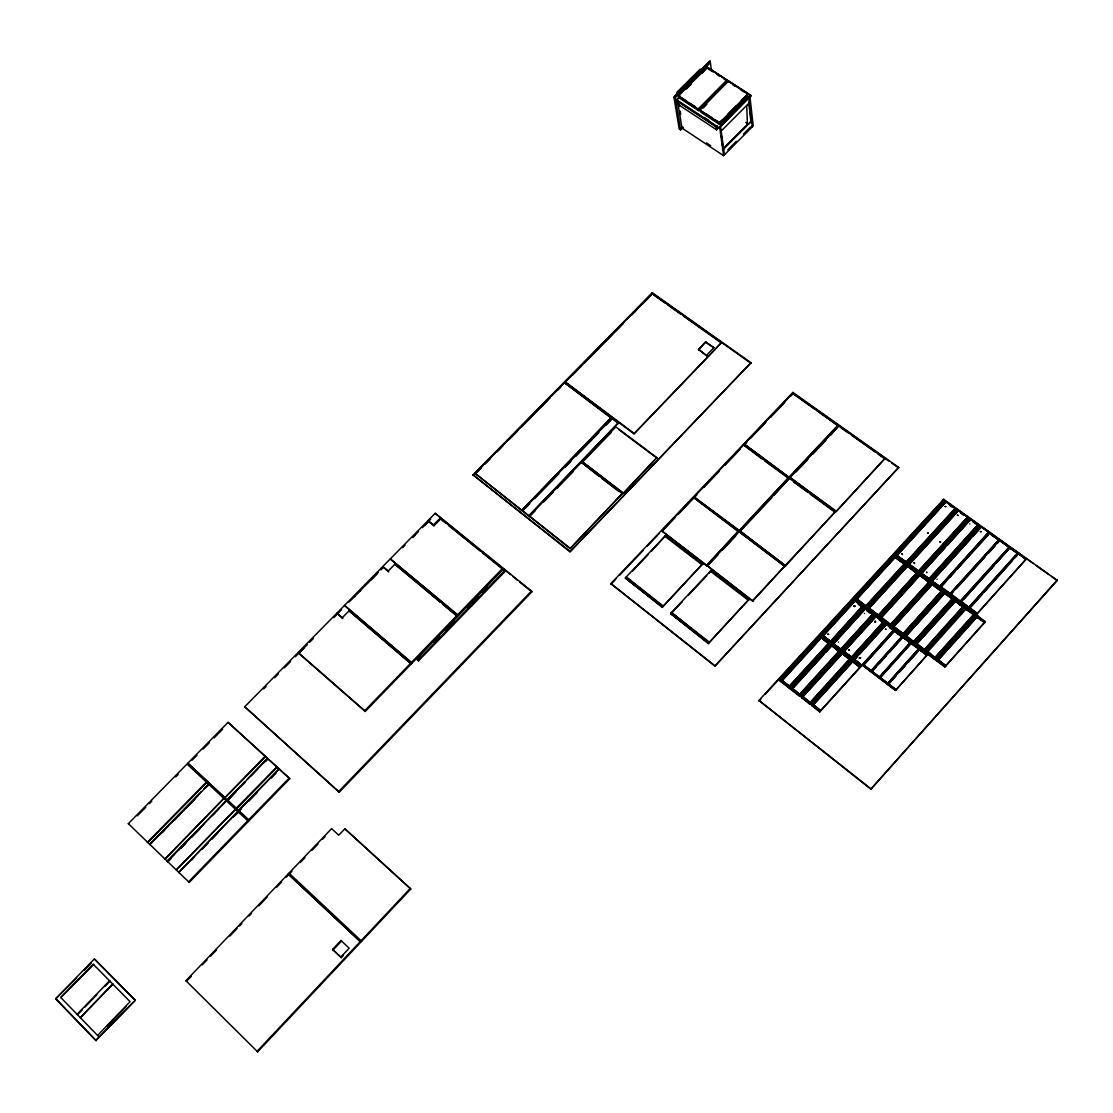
<?xml version="1.0" encoding="UTF-8"?>
<svg xmlns="http://www.w3.org/2000/svg" width="1113" height="1113" viewBox="0 0 1113 1113"><rect width="100%" height="100%" fill="white"/><g stroke="black" fill="none" stroke-linecap="round" stroke-linejoin="round"><path stroke-width="1.5" d="M910.044 642.952L902.657 637.137L910.504 642.438L903.116 636.914L871.409 672.155L878.783 677.761L910.504 642.438M910.977 643.634L918.851 648.962L887.103 684.105L879.701 678.471L880.146 677.427L910.977 643.37M911.436 643.133L879.701 678.471M942.794 591.462L944.45 591.838L943.254 590.669L903.853 634.104C899.958 636.65 912.966 644.037 913.119 641.867L905.718 636.33C905.481 637.846 903.297 636.219 904.605 635.495L903.408 634.605L904.146 636.288M905.718 636.33L913.119 641.867M963.733 605.611C963.232 607.823 954.467 601.423 956.262 600.171L963.691 606.182L923.345 650.896L913.592 643.064L953.938 598.46L955.135 599.643L953.465 599.253M913.578 641.631L952.102 598.78L944.673 593.354L906.163 635.829L913.119 642.131M914.789 644.232L915.248 643.453L914.037 642.549L915.902 645.067C921.773 646.138 931.108 656.28 916.361 644.566M915.707 643.231L954.244 600.352L953.034 599.462L954.231 600.63L915.707 643.231L914.496 642.326M915.902 645.067L916.361 644.288M917.029 572.639L917.474 571.859L908.347 565.181L907.902 565.974L917.029 572.639L877.281 616.477L865.914 607.99L866.345 606.919L868.168 609.395C875.903 612.08 887.186 623.224 868.627 608.894M923.011 648.684L916.82 643.787L955.357 601.159L962.801 606.905L955.357 601.159M877.281 616.477L917.474 571.859M917.947 573.306L918.392 572.527L919.575 573.682L917.947 573.306L879.089 615.879L880.272 616.769L918.684 574.67L917.488 573.515L918.684 574.67M909.098 564.374L918.225 571.331L909.098 564.374L958.418 510.45L967.573 517.253L958.418 510.45M907.262 562.802L918.67 570.83M919.129 574.183L919.588 573.39M919.143 571.999L920.326 572.861L919.143 571.999L968.519 517.601L969.715 518.449L920.326 572.861M919.783 575.477L928.965 582.182L919.783 575.477L881.371 617.576L890.066 624.922L880.912 617.798L890.066 624.922M928.965 582.182L920.228 574.976L920.688 574.197L929.856 581.487L889.621 625.701L878.185 617.159L879.089 615.879M908.445 662.207L919.783 649.38L927.24 654.959L895.464 690.463L888.035 684.815L888.48 683.772L919.783 649.38M920.228 574.976L920.688 574.197M929.216 578.816L921.439 573.376L970.814 519.228L978.188 524.46L929.216 578.816L919.588 571.79L924.903 565.961M923.345 650.896L923.804 649.839M708.995 62.105L710.15 63.01L709.941 61.159L674.798 96.01L675.076 97.763L710.177 62.871M973.583 614.779L966.084 609.298L974.028 614.265L966.529 608.797L967.002 608.004L974.459 614.056L934.071 658.924L924.277 651.049L934.544 658.145L927.073 652.288M924.263 649.616L962.828 606.613M924.736 650.549L925.946 651.717M925.195 650.034L926.406 651.216L964.971 608.185L963.761 607.295L925.195 650.034L926.406 651.216M925.487 652.232L925.946 651.453M926.6 653.067L934.071 658.924M926.781 655.46L919.338 649.616L927.24 654.959M928.771 579.024L978.188 524.46M935.003 657.63C919.394 646.597 931.219 652.357 934.544 658.145M929.411 581.682L929.87 580.903M929.689 579.692L979.12 525.113L980.289 526.268L930.885 580.569L929.689 579.692L939.817 586.551L988.845 532.014L981.429 526.755L931.998 581.083L939.817 586.551M931.08 583.727L929.884 582.558L931.08 583.727L892.64 625.993L891.443 625.103L929.884 582.558M930.148 579.205L962.995 543.394M930.329 582.363L930.788 581.57L931.984 582.739L929.884 582.85M930.788 581.57L897.44 618.8M930.885 580.569L980.316 525.962M931.525 583.226L931.984 582.447M932.179 584.534L941.417 591.281L932.179 584.534L894.908 625.534M902.031 634.966L941.862 590.78L932.638 583.755L942.335 590.001L902.031 634.966L890.539 626.382L890.984 625.325L892.821 627.815C900.709 630.598 912.104 641.839 893.28 627.315M932.638 584.033L933.097 583.254M984.407 622.682L976.866 617.172L984.866 622.181L977.325 616.672L977.798 615.892L985.297 621.958L944.867 666.979L935.003 659.619L935.49 658.576L937.355 661.094C943.351 662.235 952.7 672.419 937.814 660.593M936.687 659.745L935.49 658.576M935.936 658.34L974.543 615.183L975.767 616.073L937.146 659.244L935.476 658.84M936.242 660.259L936.701 659.48M937.146 659.244L975.767 616.073M939.372 586.76L988.845 532.014M937.355 661.094L937.828 660.315M999.043 539.568L949.542 594.481L940.29 587.72L989.318 533.155L999.015 539.875L989.318 533.155M943.643 499.278L1057.253 580.457L870.825 789.173L758.941 700.439L943.643 499.278L943.365 501.198L927.407 518.588M945.327 666.2L938.287 659.814L976.894 616.894M941.862 590.78L942.335 590.001M896.828 555.707L946.106 501.713L955.218 508.182L954.759 509.281L905.912 562.343L896.828 555.707L946.106 501.713M943.254 590.669L902.949 635.662M943.546 592.839L942.349 591.671L943.546 592.839L905.064 635.273L903.867 634.382M944.005 592.339L944.464 591.546M906.163 636.107L944.673 593.354M944.659 593.646L952.533 598.571L945.104 593.146L945.577 592.366L952.978 598.363L912.66 642.911M945.104 593.146L945.577 592.366M944.867 666.979L945.34 665.936M945.786 665.699L984.435 622.404M949.542 594.481L940.29 587.427M990.626 534.407L998.598 540.055L950.015 593.688L940.749 586.941M950.474 595.163L959.782 601.952L950.474 595.163L952.77 592.617M959.782 601.952L1009.296 547.151L999.557 540.417L950.947 594.078L959.796 601.66M956.137 508.822L906.817 562.997L907.999 563.86L957.333 509.671L956.137 508.822L938.509 528.675M952.533 598.571L953.006 597.792M953.938 598.46L923.957 632.142M954.676 600.13L955.149 599.351M955.789 600.95L956.262 600.171M960.241 601.159L1008.879 547.346L999.557 540.417M1017.727 553.147L1009.839 547.707L960.714 602.634L968.185 608.088L1017.727 553.147L1009.811 548.013L1016.072 552.451M967.141 517.74L918.67 571.122M938.662 550.893L968.06 518.394L970.355 520.021M968.519 517.601L969.687 518.755M963.761 607.295L964.957 608.477M964.206 606.794L965.416 607.976L965.875 607.183L964.206 606.794L965.416 607.976M964.665 606.293L924.277 651.592M947.274 545.328L970.814 519.228M967.002 608.004L965.861 607.475M968.185 608.088L1017.769 552.841M969.117 608.769L1018.298 553.704L1026.214 559.143L976.63 614.251L969.117 608.769L981.805 594.704M979.12 525.113L965.277 540.876M974.028 614.265L974.501 613.486M975.739 616.352L974.543 615.183M974.974 614.96L975.447 614.167L976.644 615.35L974.515 615.461M972.873 536.438L981.429 526.755M975.447 614.167L970.786 619.871M976.198 615.851L976.671 615.058M976.63 614.251L1025.796 559.352L1018.298 553.704M977.325 616.672L977.798 615.892M984.866 622.181L985.339 621.388M999.947 540.528L1009.296 547.151M1010.256 547.513L996.413 563.108M1026.214 559.143L1018.701 553.509L1015.209 557.641M870.825 789.173L1057.35 579.873M935.003 657.366L973.597 614.487M935.003 659.619L937.313 657.06M939.622 654.486L967.322 623.711M938.273 660.079L976.866 617.172M887.103 684.105L918.406 648.921M964.164 598.808L994.104 565.668M888.035 684.815L895.979 676.022M899.374 672.252L905.05 665.977M926.406 650.938L964.971 608.185M927.519 652.051L966.098 609.006M895.464 690.463L926.795 655.195M984.101 592.158L1011.759 561.481M956.234 588.805L984.991 557.043M988.441 553.231L995.342 545.607M997.651 543.074L999.975 540.222M878.783 677.761L910.044 642.674M913.578 643.606L920.493 635.968M916.82 644.051L955.344 601.451M892.821 627.815L893.28 627.036M902.935 633.687L893.725 626.536L932.193 584.242M853.504 660.566L853.059 661.345L853.504 660.566L860.85 666.673L819.725 711.93L820.128 710.915L812.838 705.225L812.407 705.99L812.838 705.225M812.866 705.475L820.156 711.165L859.89 667.16L852.572 661.581L813.297 704.71L819.405 709.704M860.822 666.144L859.918 667.424L852.572 661.581M861.601 665.56L893.892 629.749L886.56 624.268L854.269 659.717L862.074 665.324L893.892 629.749M894.365 631.21L902.184 636.497L870.491 671.445L863.145 665.852L863.577 664.809L894.365 630.946L901.739 636.719L894.365 630.946M863.145 665.852L894.824 630.709M940.29 587.72L946.036 581.389M949.486 577.591L955.232 571.261M957.528 568.729L988.567 534.546M870.491 671.445L902.184 636.219M871.409 672.155L875.945 667.16M879.34 663.404L886.129 655.919M889.524 652.176L903.116 636.914M905.064 635.273L943.56 592.547M882.79 612.122L912.646 579.4M929.494 560.938L936.367 553.411M879.367 617.757L879.813 616.978L878.63 616.101L879.367 617.757L880.912 618.077M880.272 616.769L918.684 574.378M920.34 572.569L969.715 518.449M880.466 618.578L880.912 617.798M881.371 617.576L919.783 575.184M921.425 573.668L944.965 547.86M843.014 652.58L842.583 653.359L843.014 652.58L850.346 658.673L809.248 703.764L809.652 702.734L802.403 697.072L801.972 697.851L802.403 697.072M810.153 702.484L849.386 659.146L842.096 653.595L802.863 696.571L809.68 702.999L802.431 697.336M850.304 658.131L849.4 659.411L842.096 653.595M851.083 657.56L883.346 621.861L876.042 616.407L843.793 651.745L851.542 657.06L841.998 649.783L844.739 652.135M847.48 654.207L851.57 657.324L883.346 621.861M810.097 703.959L810.556 703.444C811.516 705.698 812.768 706.157 819.725 711.93M811.029 702.943L850.29 659.842L851.487 660.746L812.24 704.112L811.029 702.943L812.24 704.112M850.749 659.327L852.405 659.731L851.96 660.51L850.749 659.327L850.318 660.106L851.501 661.011M851.988 657.978L884.265 622.557L885.461 623.433L853.184 659.16L851.988 657.978L853.184 659.16M811.78 704.626L811.057 703.193M852.002 658.256L854.742 659.48M883.513 623.962L884.265 622.557M810.153 704.473L814.73 699.465M819.293 694.442L851.222 658.826M859.333 663.237L852.475 658.02L871.604 637.026M875.041 633.241L883.082 624.421M812.212 703.861L851.487 660.746M852.405 659.731L851.96 660.51M853.17 658.882L885.461 623.433M813.339 704.96L852.6 661.845M854.283 659.995L857.066 656.934M859.389 654.388L886.56 624.268M889.621 625.701L890.066 624.643M890.525 624.421L928.965 581.89M892.181 626.494L891.443 625.103M890.539 626.382L895.13 621.332M931.998 581.376L970.564 538.97M891.722 626.995L892.167 626.216M892.64 625.993L931.08 583.435M832.594 644.636L832.162 645.415L832.594 644.636L839.884 650.702L798.842 695.639L789.367 688.251L829.213 644.747M838.089 635.05L831.578 641.853L833.846 643.578M843.821 628.789L850.694 621.277M852.989 618.772L863.326 606.891L864.495 607.768L832.301 643.244L831.119 642.354L863.326 606.891M853.685 598.293L865.01 607.308L865.441 606.251L856.398 599.49L855.953 600.269L854.13 597.806M865.9 605.75L904.257 563.846L895.186 557.21L856.843 598.989L865.914 606.029L856.843 598.989M905.161 562.858C904.702 565.07 894.323 557.474 896.076 556.236L905.161 563.456L865.01 607.308M905.912 562.343L955.218 508.182M790.926 688.14L790.508 688.905L790.926 688.14L789.757 687.222L789.367 688.251M791.426 687.89L830.59 644.817L829.422 643.912L790.23 686.721L791.426 687.89L830.59 644.817M831.508 643.815C830.395 645.498 832.607 643.091 830.34 642.911L829.435 644.19L830.618 645.081M832.301 643.244L864.495 607.768M866.804 606.432L905.175 564.514L906.358 565.376L868.001 607.587L866.804 606.432L868.001 607.587M905.62 564.013L917.474 572.444M865.914 607.99L875.096 597.959M877.392 595.455L902.629 567.88M906.358 565.668L905.62 564.305M906.817 562.997L911.519 558.156M915.039 554.316L934.99 532.515M792.053 689.239L799.273 694.874L792.011 688.975M792.47 688.474L799.732 694.359L792.47 688.474L831.675 645.637L838.938 651.439L831.675 645.637M833.359 643.801L865.594 608.588L872.856 614.028L840.635 649.589L833.359 643.801L840.635 649.589M792.512 688.724L823.634 654.722M825.943 652.204L831.703 645.916M833.387 644.079L865.594 608.588M867.083 608.588L867.528 607.809M867.987 607.308L906.358 565.376M907.248 564.388L906.803 565.181M907.999 563.86L957.333 509.671M868.168 609.395L868.613 608.616M878.185 615.197L869.072 608.115L907.443 566.169L916.569 573.139L907.443 566.169M869.086 608.408L907.443 566.461M907.902 565.974L908.347 565.181M909.098 564.667L958.404 510.756M798.842 695.639L799.231 694.609M799.691 694.095L838.924 651.161M839.842 650.159L839.397 650.938L832.134 645.137M840.607 649.324L872.856 614.028M799.677 695.82L800.136 695.319C801.096 697.559 802.32 698.018 809.248 703.764M800.595 694.804L839.828 651.856L841.011 652.761L801.805 695.987L800.595 694.804L801.805 695.987M840.287 651.355L841.957 652.023L840.315 651.62M841.511 650.006L873.761 614.696L874.957 615.586L842.722 651.188L841.511 650.006L842.722 651.188M799.746 696.335L821.408 672.614M824.83 668.871L831.675 661.386M833.943 658.882L840.746 650.855M841.539 650.284L842.764 649.227M845.059 646.723L873.761 614.696M801.777 695.722L841.011 652.761M841.929 651.745L841.498 652.524M842.694 650.91L874.957 615.586M802.89 696.821L842.124 653.86M843.807 652.009L876.042 616.407M918.225 571.331L967.6 516.947M759.024 700.953L761.375 698.394M764.909 694.554L801.36 654.847M803.711 652.288L823.69 630.514M827.223 626.675L863.674 586.982M867.194 583.142L886.004 562.649M889.537 558.809L927.157 517.823M929.508 515.263L943.615 499.89M822.215 636.733L821.784 637.512L822.215 636.733L829.477 642.771L788.477 687.556L779.058 680.196L779.434 679.167L780.644 680.335L779.434 679.167M820.225 636.914L781.103 679.834L779.949 678.93L819.057 636.024L820.253 637.179L819.057 636.024M819.085 636.288L819.975 635.022L829.477 642.771M854.102 599.99L821.937 635.356L820.768 634.466L852.92 599.114L854.116 600.283L852.92 599.114M854.158 598.084L892.918 555.554L894.101 556.709L892.918 555.554M892.918 555.86L893.809 554.58L895.631 557.015M943.824 500.405L945.007 501.253L895.742 554.914L894.574 554.065L943.824 500.099L968.867 517.795M820.768 634.466L825.874 637.499M851.765 600.992L852.948 599.406M894.574 554.065L906.358 561.842M779.058 680.196L786.084 672.544M788.421 669.998L802.473 654.694M804.81 652.148L819.975 635.022M828.281 639.335L830.215 641.658L822.98 635.899L855.187 600.811L862.408 606.209L830.701 641.436L821.255 634.229L840.315 613.458M842.611 610.967L848.329 604.735M853.713 598.864L860.586 591.379M864.036 587.636L893.809 554.58M900.445 547.958L895.019 553.578M902.782 545.412L922.719 523.694M780.603 680.071L780.171 680.85L778.975 679.681M819.516 635.523L820.712 636.678L821.144 635.913M854.867 599.462L855.313 598.683M854.603 597.598L855.786 598.46L894.087 556.417M893.363 555.373L894.546 556.222L894.991 555.443M781.674 680.919L781.256 681.685L781.674 680.919L788.894 686.777L789.326 686.011L782.147 680.405L821.297 637.735L828.531 643.509L829.435 642.229M789.367 686.276L782.175 680.669L821.297 637.735M823.008 636.177L855.187 600.811M855.953 600.269L856.398 599.49M856.857 599.281L895.186 557.21M788.477 687.556L788.867 686.526M789.326 686.011L828.517 643.231M830.215 641.658L862.408 606.209M790.967 688.391L790.258 686.971M752.778 601.076L784.776 566.044L739.102 531.708L707.158 565.641L752.778 601.076L707.158 565.641M785.611 565.807L835.251 511.827L789.354 478.326L739.853 530.901L785.611 565.807L739.853 530.901M836.044 511.646L885.002 458.389L838.896 425.709L790.091 477.533L836.044 511.646L885.002 458.389M714.894 666.131L898.706 467.418L792.873 392.416L610.856 583.615L714.894 666.131L898.706 467.418M741.119 593.062L710.817 570.663M742.162 593.855L748.659 599.684M708.383 643.592L708.717 642.563L670.555 613.472L708.383 643.592L749.119 599.197L711.263 570.19L671.487 612.498L708.786 642.827L671.028 612.985M709.245 642.326L749.119 599.197M752.68 600.519L784.776 566.044M785.528 565.223L835.251 511.827M257.646 1051.841L360.821 942.127L360.292 941.57L288.184 873.969L185.927 980.706L257.646 1051.841L257.02 1051.382L360.292 941.57M289.004 873.107L361.655 941.236L410.78 888.995L344.891 828.795L338.742 835.209L331.577 828.656L289.004 873.107L289.589 873.705L291.954 871.242M670.708 614.028L682.325 601.66M688.14 595.483L706.741 575.713M709.064 573.237L711.263 570.19M341.301 957.653L332.592 949.389L340.981 940.499L349.148 948.206L340.759 957.11L341.301 957.653L343.402 955.427M333.149 949.932L341.524 941.055L340.981 940.499M662.291 607.42L662.597 606.376L625.283 577.939L662.291 607.42L702.804 563.707L665.797 535.339L626.202 576.979L662.68 606.655L625.743 577.466M663.139 606.168L702.804 563.707M706.421 565.571L738.253 531.054L693.58 497.483L738.35 531.652L706.421 565.571L661.79 530.887L792.929 393.112L838.075 425.736L789.312 477.533L744.347 444.157L789.312 477.533M788.491 477.7L739.102 530.859L788.491 477.7L743.609 444.922L761.932 458.876M789.242 476.907L838.033 425.096M707.27 566.225L717.913 554.914M722.657 549.892L735.665 536.063M739.964 531.499L771.768 497.72M774.119 495.215L789.354 478.326M796.115 471.842L808.01 459.21M812.768 454.16L825.86 440.261M830.618 435.197L838.896 425.709M410.307 888.397L361.141 940.68L361.655 941.236M694.971 557.696L665.337 535.812M696.001 558.476L702.359 564.18M611.037 584.172L615.823 579.15M619.426 575.379L643.356 550.225M646.945 546.455L658.91 533.892M661.929 531.485L674.881 517.879M678.415 514.164L693.719 498.081M739.102 530.859L694.456 497.302L696.808 494.84M703.847 487.452L719.081 471.439M724.939 465.276L740.187 449.262M744.444 444.797L746.809 442.306M750.357 438.564L765.758 422.397M770.488 417.417L784.707 402.489M790.62 396.27L792.999 393.779L792.873 392.416M632.601 570.997L648.086 554.719M651.648 550.963L665.797 535.339M191.422 976.212L186.622 981.221L185.927 980.706M202.246 964.915L207.046 959.893M210.649 956.123L216.659 949.862M229.876 936.047L237.097 928.52M239.49 926.016L241.897 923.512M249.103 915.971L251.51 913.467M258.717 905.94L267.134 897.161M276.747 887.117L281.547 882.094M286.361 877.086L288.768 874.568L288.184 873.969M300.218 862.603L304.948 857.678M312.03 850.276L317.942 844.099M322.659 839.174L325.024 836.712M97.499 1035.549L130.096 1001.672L93.186 964.164L60.77 997.526L98.014 1035.869M107.321 1026.186L125.936 1006.848M95.815 1040.46L135.285 1000.267L95.815 1040.46L55.65 998.792L94.382 958.947L135.285 1000.267M570.093 548.653L622.292 493.588L581.403 462.34L529.245 516.042L570.093 548.653L622.292 493.588M623.224 493.421L656.893 457.624L615.851 426.891L582.155 461.575L623.224 493.421L656.893 457.624M339.201 792.247L338.672 791.566L531.499 591.031L435.169 513.302L244.721 706.769L339.201 792.247L531.833 591.866L531.499 591.031M569.981 551.784L750.997 362.727L652.274 292.747L473.011 474.848L569.981 551.784L750.997 362.727M706.644 355.13L713.892 347.659L705.739 341.858L698.505 349.315L706.769 355.812L698.505 349.315M410.683 663.265L411.142 664.03L365.217 711.471L364.716 710.734L410.683 663.265L349.092 610.8L342.289 617.729L342.804 618.536L336.961 613.166L342.289 617.729M456.873 615.559L457.276 616.379L411.921 663.223L411.476 662.444L456.873 615.559L394.906 564.208L388.187 571.039L388.66 571.887L382.816 566.573L388.187 571.039M502.478 568.465L502.839 569.313L458.055 615.572L457.652 614.766L502.478 568.465L440.164 518.171L433.527 524.919L433.945 525.795L440.581 519.048L440.164 518.171M633.979 433.847L721.6 342.54L652.19 293.345L565.07 381.856L633.979 433.847L721.6 342.54M416.512 658.729L469.074 604.429L470.674 605.736L471.063 606.557L418.544 660.844L416.512 658.729L418.544 660.844M469.853 603.622L503.271 569.105L504.871 570.399L505.232 571.247L471.842 605.764L469.853 603.622L471.842 605.764M416.958 659.508L420.547 655.807M433.667 642.243L439.635 636.08M445.603 629.916L453.965 621.277M467.084 607.712L469.477 605.249L469.074 604.429M470.256 604.456L478.59 595.831M482.179 592.13L486.938 587.205M418.098 660.065L470.674 605.736M471.453 604.943L504.871 570.399M77.034 1014.374L109.533 980.79M77.562 1014.694L82.376 1009.728M84.783 1007.237L96.803 994.799M105.234 986.09L110.034 981.123M179.388 872.926L178.734 872.328L237.806 811.405L238.558 812.17L233.493 816.914M241.521 808.664L239.351 811.307L238.739 810.695L279.085 768.846M178.845 872.425L237.973 811.586M279.711 769.542L279.238 769.027L238.516 810.459M55.65 998.792L76.755 977.965M84.004 970.494L91.266 963.037M191.283 860.349L193.69 857.873M202.135 849.177L208.159 842.972M211.776 839.258L217.814 833.053M248.658 801.304L256.992 792.734M271.28 778.029L276.038 773.132M528.675 516.001L618.299 422.94L612.039 418.251L522.247 510.519L528.675 516.001L618.299 422.94M93.701 964.512L60.77 997.526M529.468 516.641L535.395 510.533M543.687 501.991L553.161 492.238M556.723 488.579L573.306 471.495M582.349 462.187L611.204 432.484M698.616 349.997L705.739 341.858M249.215 820.531L248.616 819.878L289.185 778.043L228.054 722.351L187.847 763.198L249.215 820.531L289.756 778.724L289.185 778.043M189.224 882.414L248.408 821.38L247.796 820.726L188.556 881.83L189.224 882.414L128.329 823.648L187.026 764.019L248.408 821.38M164.961 858.999L223.838 798.397M187.847 763.198L224.854 797.784L265.186 756.186M265.576 756.659L224.896 797.771M171.402 858.012L168.007 861.935L167.131 861.114L226.259 800.692L226.788 801.193M244.902 781.576L227.08 799.857L227.845 800.567L235.928 791.816M247.281 779.128L267.482 758.273M167.409 861.379L226.44 800.831M245.152 781.827L227.33 800.108L267.69 758.51M174.755 854.047L167.256 861.212M178.358 850.346L203.637 824.413M212.068 815.773L219.289 808.358M222.906 804.657L226.231 800.623M251.093 775.733L258.23 768.415M262.974 763.532L267.913 758.704L265.645 761.334M181.029 848.134L185.857 843.195M191.867 837.018L200.298 828.364M240.686 786.947L245.43 782.063M521.677 510.491L611.232 417.653L564.333 382.608L475.042 473.317L521.677 510.491L611.232 417.653M522.47 511.117L529.746 503.646M534.602 498.652L558.851 473.735M564.917 467.502L570.983 461.269M575.824 456.288L598.864 432.609M606.14 425.124L610.995 420.144M235.455 809.221L176.271 869.963L235.553 809.36M277.151 767.219L236.679 808.831L226.982 799.704M147.528 842.179L206.406 782.119M150.297 844.837L149.698 844.294L201.411 791.593M203.818 789.145L208.618 784.164M149.907 844.489L208.785 784.359M152.453 842.124L149.698 844.294M159.646 834.764L168.049 826.18M171.652 822.507L198.072 795.531M206.475 786.947L209.147 784.735M162.317 832.566L164.71 830.117M174.324 820.295L180.32 814.173M186.33 808.038L194.733 799.454M137.414 815.773L145.803 807.273M149.392 803.614L151.785 801.193M175.715 776.874L178.108 774.439M192.146 760.179L197.015 755.226M203.109 749.049L209.188 742.858M214.072 737.919L222.586 729.252M473.275 475.46L483.014 465.554M486.673 461.839L522.011 425.931M529.329 418.502L534.198 413.549M540.292 407.358L547.61 399.929M551.269 396.214L559.797 387.547M562.232 385.07L587.831 359.068M593.925 352.877L598.794 347.924M604.888 341.733L612.192 334.303M615.851 330.589L624.379 321.921M626.828 319.445L652.413 293.442L686.248 317.428M263.614 688.919L266.049 686.443M274.591 677.761L278.25 674.047M284.344 667.842L290.451 661.651M295.321 656.698L303.863 648.016M338.018 613.319L341.677 609.604M348.995 602.175L355.089 595.97M359.972 591.017L367.29 583.574M370.949 579.859L378.267 572.43M402.656 547.638L405.09 545.161M413.633 536.494L418.516 531.527M424.61 525.336L430.703 519.145M365.217 711.471L298.743 653.317L307.216 644.705M309.637 642.257L313.268 638.57M333.844 617.659L337.476 613.973M354.602 596.568L360.584 590.488M367.749 583.198L377.307 573.487M380.896 569.842L383.289 567.421M412.7 537.523L415.149 535.047M422.453 527.618L428.547 521.427L428.129 520.55L433.527 524.919M475.293 473.929L481.331 467.808M484.948 464.135L489.762 459.224M496.996 451.878L503.034 445.743M509.058 439.621L517.503 431.051M521.121 427.364L550.059 397.967M557.293 390.607L560.91 386.934M572.527 375.137L580.986 366.539M584.617 362.852L623.322 323.535M631.781 314.923L636.622 310.012M642.66 303.863L651.133 295.265M722.379 149.532L751.734 120.788L722.852 149.838M723.158 149.003L747.393 124.628L746.726 105.54M723.492 154.206L724.438 154.832L720.584 126.451L719.68 126.562M727.874 149.796L736.263 141.351M743.456 134.117L750.649 126.868M716.619 129.79L716.216 126.826L717.134 125.894L717.551 128.871L716.619 129.79L676.927 103.676L677.845 102.772L681.977 128.078L723.603 155.667L753.209 125.866L749.967 96.998M721.864 120.218L719.457 122.639L719.708 124.503L747.477 96.678L747.254 94.786L741.216 100.852M727.916 114.166L736.375 105.693M748.381 93.895L719.429 122.903L699.451 109.797L728.347 80.999L748.381 93.895L719.527 123.626L699.451 109.797M722.17 121.303L719.721 123.738L680.919 98.292M724.605 118.854L734.371 109.074M736.806 106.625L746.573 96.859M724.09 121.331L728.987 116.434M736.333 109.074L741.23 104.163M718.817 128.232L750.802 95.273L708.202 67.837L750.885 96.08L718.817 128.232L676.384 100.351L679.932 95.885M727.067 80.164L698.171 108.963L678.401 95.996L707.242 67.392L727.067 80.164L698.282 109.7L678.401 95.996M698.519 109.839L721.655 86.772M679.723 96.594L680.029 98.459L698.491 110.577L726.205 82.96M681.977 128.078L682.812 127.244M699.562 110.535L728.347 80.999M675.076 97.763L673.908 96.845L679.194 128.927L680.586 129.845L683.034 127.411M703.179 107.975L706.797 104.372M696.724 73.611L677.135 93.033L676.996 92.156L700.258 69.089L700.397 69.98M680.586 129.845L675.034 96.163L709.941 61.159M676.704 94.758L674.269 97.123M679.125 92.365L690.018 81.569M694.86 76.755L704.543 67.156M678.527 96.734L679.097 96.177L686.832 101.255M686.318 89.012L691.131 84.226M701.969 73.486L707.242 67.392M676.384 100.351L680.071 96.692M676.927 103.676L676.44 100.685L677.358 99.767M679.333 106.292L679.612 105.012M926.934 572.597L926.586 572.639M926.781 572.068L926.67 572.026M708.355 68.992L712.64 71.747M716.911 74.501L719.763 76.338M724.034 79.093L728.305 81.847M732.591 84.602L735.443 86.438M741.133 90.111L743.985 91.948M748.576 96.803L752.374 126.701L751.845 125.672M749.244 102.897L720.821 131.404M745.738 122.374L748.576 124.225M689.684 103.119L695.375 106.848M698.853 109.13L698.213 108.712L698.491 110.577M700.133 109.964L701.051 112.26L719.708 124.503M706.518 114.152L712.264 117.922M715.144 119.814L720.097 123.056M704.348 117.505L708.605 120.301M676.245 99.544L718.706 127.439M676.44 100.685L716.216 126.826M706.463 142.909L710.72 145.733M689.072 319.431L751.094 363.408M795.767 395.073L804.226 401.07M807.05 403.073L819.738 412.074M822.563 414.064L846.534 431.065M849.358 433.068L862.046 442.07M864.857 444.059L888.842 461.06M891.652 463.064L898.706 468.058M971.677 519.785L980.094 525.753M982.904 527.743L995.523 536.703M998.333 538.692L1006.75 544.66M1009.561 546.65L1022.179 555.596M1024.99 557.585L1033.407 563.554M1036.217 565.543L1048.836 574.489M1051.646 576.478L1057.253 580.457M946.092 502.019L955.204 508.488M956.123 509.128L957.319 509.977M970.8 519.534L978.174 524.766M979.092 525.419L980.289 526.268M981.402 527.061L988.817 532.306M665.087 303.07L652.343 294.041L652.274 292.747M667.911 305.073L680.655 314.116M683.479 316.12L721.711 343.221M792.999 393.779L814.132 408.763M816.942 410.753L838.075 425.736M840.329 427.35L848.718 433.291M851.501 435.266L875.249 452.101M878.046 454.076L885.016 459.029M943.379 500.892L945.647 502.506M949.556 505.274L952.158 507.125M955.677 509.615L957.973 511.243M960.589 513.093L963.204 514.957M972.818 521.76L977.729 525.253M978.647 525.906L980.956 527.548M968.032 518.7L970.8 520.661M705.851 342.54L713.892 347.659M940.763 586.648L950.029 593.41M950.947 594.078L960.269 600.881M961.201 601.563L968.672 607.016M969.618 607.698L977.117 613.18M961.173 601.841L968.658 607.295M969.59 607.976L977.103 613.458M790.091 477.533L836.002 511.034M894.56 553.759L895.742 554.914M896.828 555.415L905.912 562.037M906.817 562.705L907.999 563.568M921.439 573.376L928.785 578.732M929.703 579.4L930.899 580.276M931.998 581.083L939.386 586.468M960.728 602.342L968.199 607.795M969.145 608.477L976.644 613.959M907.248 564.681L908.347 565.487M919.575 573.682L920.674 574.489M931.984 582.739L933.084 583.546M944.45 591.838L945.563 592.659M955.135 599.643L956.248 600.45M976.644 615.35L977.77 616.171M764.728 460.921L788.574 478.326M793.597 481.999L807.495 492.141M810.278 494.172L835.293 512.439M893.363 555.067L905.161 563.456M917.947 573.014L929.856 581.487M930.343 582.071L942.308 590.572M942.808 591.17L944.005 592.046M945.118 592.867L952.978 598.363M953.479 598.961L954.69 599.851M955.803 600.672L963.691 606.182M965.861 607.768L974.459 614.056M974.988 614.668L985.297 621.958M895.186 557.502L904.257 563.846M206.253 781.966L206.74 782.481L147.918 842.527L147.375 842.054M854.589 597.305L855.786 598.46M869.072 608.115L878.171 614.919M879.089 615.6L880.272 616.477M881.371 617.298L890.511 624.143M891.43 624.824L892.626 625.715M893.725 626.536L902.935 633.408M903.853 634.104L905.064 634.994M906.163 635.829L913.578 641.352M914.496 642.048L915.707 642.952M916.82 643.787L924.263 649.338M935.936 658.061L937.16 658.966M938.287 659.814L945.8 665.421M565.07 381.856L633.812 433.207M856.412 599.768L865.441 606.251M867.542 608.088L866.345 606.919M855.939 599.977L864.982 606.738M865.886 607.42L867.069 608.296M868.154 609.117L877.267 615.92M878.171 616.602L879.353 617.478M880.453 618.299L889.607 625.144M890.525 625.826L891.722 626.716M892.821 627.537L902.031 634.424M902.949 635.106L904.146 636.01M905.259 636.831L912.66 642.368M913.592 643.064L914.789 643.954M915.902 644.789L923.345 650.354M924.277 651.049L925.487 651.954M935.031 659.077L936.242 659.995M937.369 660.83L944.881 666.45M611.413 418.293L564.333 382.608M618.466 423.58L612.039 418.251M855.201 601.09L862.436 606.502M863.34 607.169L864.509 608.06M865.594 608.867L872.87 614.306M873.775 614.988L874.957 615.865M876.056 616.685L883.36 622.139M884.279 622.835L885.461 623.725M886.56 624.546L893.906 630.028M894.824 630.988L902.184 636.497M903.116 637.192L910.504 642.716M912.674 644.33L918.851 648.962M919.783 649.658L927.24 655.223M852.488 599.907L854.742 601.59M858.36 604.289L861.991 607.281M862.881 607.67L865.149 609.368M866.985 611.009L869.698 613.04M873.329 615.475L875.597 617.186M879.256 619.913L882.901 622.64M883.819 623.336L886.101 625.047M889.329 627.718L892.223 629.61M618.758 429.576L657.046 458.25M739.004 530.261L694.456 497.302M784.86 566.628L739.102 531.708M236.179 808.302L276.873 766.871M863.577 664.809L870.923 670.402M871.841 671.111L879.228 676.718M880.146 677.427L887.562 683.062M888.48 683.772L895.923 689.434M863.591 665.087L870.936 670.68M871.855 671.376L879.228 676.996M880.16 677.692L887.562 683.326M888.494 684.036L895.923 689.698M863.132 665.588L870.477 671.181M871.396 671.89L878.769 677.497M879.701 678.207L887.103 683.841M888.035 684.551L895.464 690.213M838.673 647.251L841.108 649.366L832.969 643.161M855.967 660.412L858.401 662.277M820.74 634.187L821.937 635.356M822.98 635.899L830.201 641.394M831.105 642.076L832.274 642.98M843.793 651.745L851.069 657.296M854.269 659.717L861.587 665.296M839.884 650.702L830.34 642.911M841.957 652.023L843.042 652.858M844.878 654.514L850.346 658.673M852.419 659.995L860.85 666.673M821.756 637.234L828.99 642.994M829.881 643.411L831.077 644.58M842.555 653.081L849.859 658.91M853.031 661.066L860.377 666.924M822.535 638.918L828.531 643.509M841.025 653.025L839.828 651.856M582.155 461.575L623.043 492.809M599.309 476.489L581.403 462.34M602.036 478.576L618.383 491.07M661.79 530.887L706.296 564.987M665.936 535.923L697.448 560.076M700.188 562.176L702.929 564.277M711.388 570.76L749.216 599.754M664.892 536.285L694.067 558.67M695.082 559.449L701.9 564.667M710.358 571.15L740.201 594.036M741.244 594.829L748.2 600.171M779.907 678.666L781.103 679.834M790.23 686.721L791.399 687.625M802.863 696.571L810.125 702.233M813.297 704.71L820.587 710.4M781.716 681.184L788.894 686.777M801.346 696.488L800.136 695.319M781.215 681.42L788.394 687.027M789.298 687.723L790.467 688.641M791.552 689.49L798.772 695.124M801.93 697.587L809.193 703.249M812.365 705.725L819.669 711.416M626.202 576.979L663.056 605.889M671.487 612.498L709.176 642.062M625.283 577.939L662.138 606.863M670.555 613.472L708.258 643.05M475.042 473.317L521.454 509.907M522.247 510.519L528.438 515.416M529.245 516.042L569.884 548.069M473.011 474.848L569.786 551.199M610.856 583.615L714.769 665.602M758.941 700.439L870.797 788.7M470.34 542.24L435.169 513.302M473.011 544.396L475.682 546.553M478.367 548.709L510.45 574.6M513.121 576.757L517.128 579.998M519.799 582.155L531.833 591.866M441.903 520.119L445.882 523.333M448.525 525.475L480.315 551.13M482.972 553.272L502.839 569.313M505.232 571.247L503.271 569.105M428.547 521.427L433.945 525.795M469.477 605.249L471.063 606.557M457.652 614.766L390.315 558.963L458.055 615.572M440.15 602.189L394.906 564.208M442.779 604.373L457.276 616.379M411.476 662.444L344.543 605.458L411.921 663.223M411.142 664.03L349.092 610.8M364.716 710.734L298.201 652.538L298.743 653.317M128.329 823.648L129.038 824.288M244.721 706.769L338.672 791.566M238.53 810.487L248.616 819.878M279.321 769.222L228.054 722.351M280.49 770.279L289.756 778.724M410.78 888.995L344.891 828.795M165.058 859.125L223.936 798.466M288.768 874.568L360.821 942.127M332.592 949.389L340.759 957.11M94.382 958.947L134.798 999.933M56.193 999.126L96.344 1040.766M680.196 111.147L680.725 114.361M682.728 127.132L682.867 127.967M720.584 133.24L721.043 136.579M721.669 140.85L722.184 144.927M719.735 127.299L723.603 155.667M710.191 61.312L711.36 69.896M720.64 130.388L723.283 149.504M749.216 102.633L751.331 121.303M748.729 102.326L751.038 122.694M750.802 95.273L750.885 96.08M885.461 629.248L886.157 629.388L885.489 629.165M874.943 621.374L875.639 621.499L874.971 621.291M874.957 621.93L875.653 622.07L874.985 621.861M864.467 613.541L864.509 613.458M854.756 605.778L854.074 605.903L854.756 605.778M854.798 606.348L854.102 606.474L854.798 606.348M980.428 531.569L981.123 531.722L980.428 531.569M969.813 524.028L969.854 523.959M957.417 515.222L958.098 515.375L957.417 515.222M939.915 541.836L940.596 541.989L939.915 541.836M945.09 506.471L945.772 506.624L945.09 506.471M927.574 532.974L928.256 533.127L927.574 532.974M859.278 657.978L860.613 657.978L859.278 657.978M848.788 650.006L849.456 650.229L848.788 650.006M838.353 642.076L838.395 641.992M827.961 634.173L828.629 634.382L827.961 634.173M936.979 579.344L937.09 579.205M914.037 562.635L914.58 563.595L914.093 562.566M902.448 554.441L901.878 553.564L902.448 554.441M112.789 984.101L80.275 1017.727L112.789 984.101"/></g></svg>
